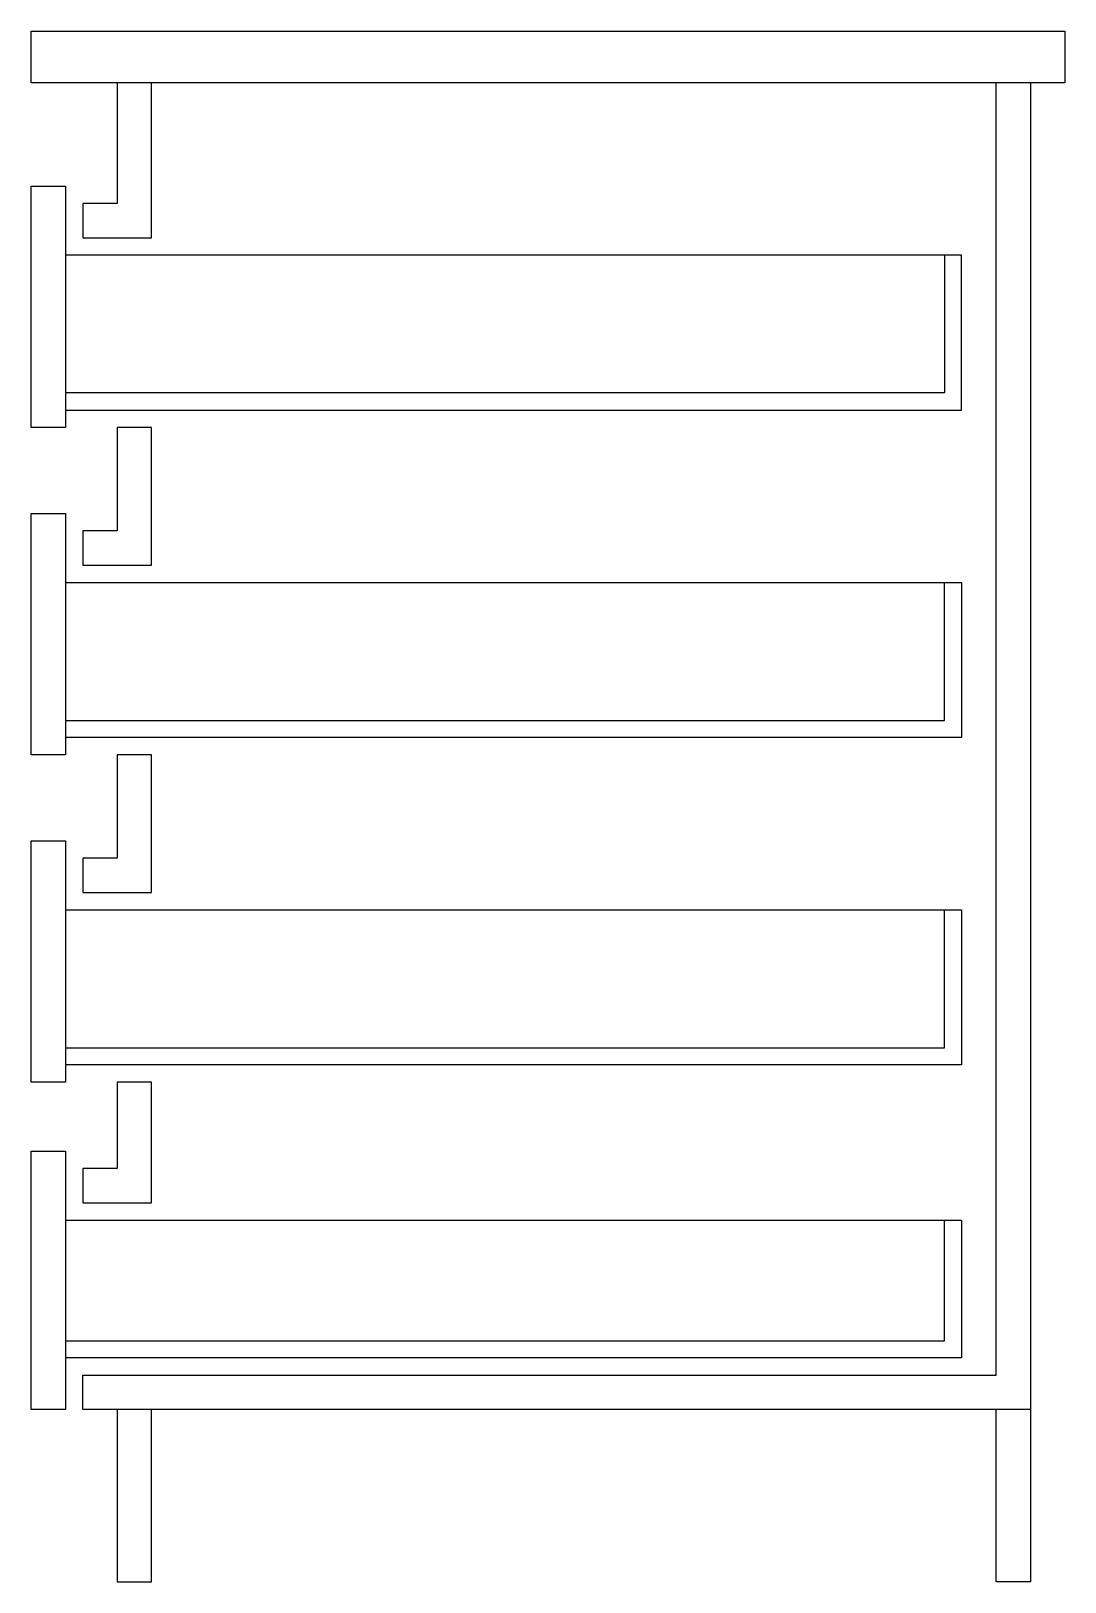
# Model space of a CAD drawing. Extents: x -60 to 0, y 0 to 90.
import ezdxf

# ---------------------------------------------------------------- set-up
doc = ezdxf.new("R2010")
doc.units = 0
doc.header["$LTSCALE"] = 25
doc.header["$MEASUREMENT"] = 0
doc.layers.get('0').update_dxf_attribs({"linetype": 'CONTINUOUS'})

msp = doc.modelspace()

# ---------------------------------------------------------------- linework, layer by layer
at = {"color": 0, "linetype": 'ByBlock'}
for p, q in [((-60, 87), (-60, 90)), ((-60, 90), (0, 90)), ((0, 90), (0, 87)), ((0, 87), (-60, 87)), ((-55, 87), (-55, 80)), ((-53, 78), (-53, 87)), ((-4, 12), (-4, 87)), ((-2, 87), (-2, 0)), ((-60, 67), (-60, 81)), ((-60, 81), (-58, 81)), ((-58, 81), (-58, 67)), ((-55, 80), (-57, 80)), ((-57, 80), (-57, 78)), ((-57, 78), (-53, 78)), ((-6, 77), (-58, 77)), ((-7, 77), (-7, 69)), ((-6, 68), (-6, 77)), ((-7, 69), (-58, 69)), ((-58, 68), (-6, 68)), ((-58, 67), (-60, 67)), ((-53, 67), (-55, 67)), ((-55, 67), (-55, 61)), ((-53, 59), (-53, 67)), ((-60, 48), (-60, 62)), ((-60, 62), (-58, 62)), ((-58, 62), (-58, 48)), ((-57, 61), (-57, 59)), ((-55, 61), (-57, 61)), ((-57, 59), (-53, 59)), ((-58, 58), (-6, 58)), ((-7, 50), (-7, 58)), ((-6, 58), (-6, 49)), ((-58, 50), (-7, 50)), ((-6, 49), (-58, 49)), ((-58, 48), (-60, 48)), ((-55, 48), (-55, 42)), ((-53, 48), (-55, 48)), ((-53, 40), (-53, 48)), ((-60, 43), (-58, 43)), ((-60, 29), (-60, 43)), ((-58, 43), (-58, 29)), ((-55, 42), (-57, 42)), ((-57, 42), (-57, 40)), ((-57, 40), (-53, 40)), ((-58, 39), (-6, 39)), ((-7, 31), (-7, 39)), ((-6, 39), (-6, 30)), ((-58, 31), (-7, 31)), ((-6, 30), (-58, 30)), ((-58, 29), (-60, 29)), ((-53, 29), (-55, 29)), ((-55, 29), (-55, 24)), ((-53, 22), (-53, 29)), ((-60, 10), (-60, 25)), ((-60, 25), (-58, 25)), ((-58, 25), (-58, 10)), ((-57, 24), (-57, 22)), ((-55, 24), (-57, 24)), ((-57, 22), (-53, 22)), ((-58, 21), (-6, 21)), ((-7, 14), (-7, 21)), ((-6, 21), (-6, 13)), ((-58, 14), (-7, 14)), ((-6, 13), (-58, 13)), ((-57, 12), (-4, 12)), ((-57, 10), (-57, 12)), ((-58, 10), (-60, 10)), ((-2, 10), (-57, 10)), ((-55, 10), (-55, 0)), ((-53, 0), (-53, 10)), ((-4, 0), (-4, 10)), ((-55, 0), (-53, 0)), ((-2, 0), (-4, 0))]:
    msp.add_line(p, q, dxfattribs=at)

doc.saveas('drawing.dxf')
